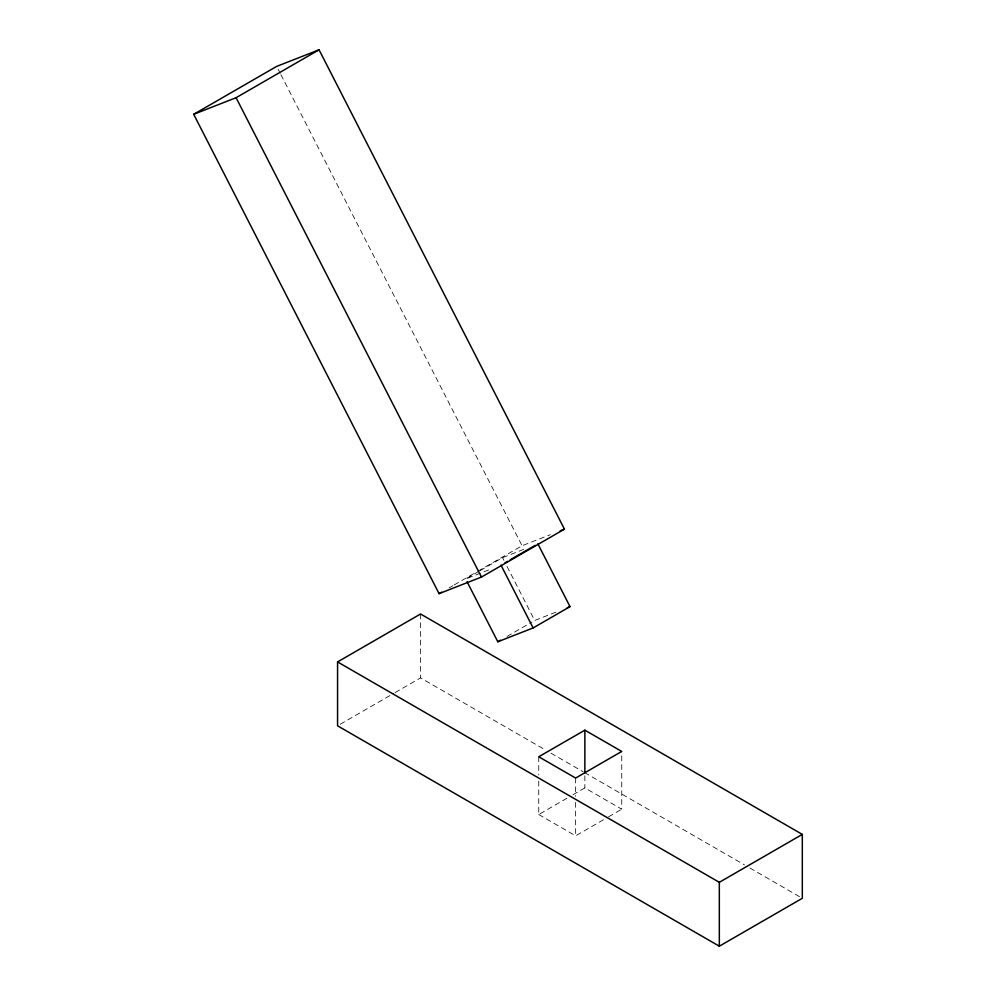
<?xml version="1.0" encoding="UTF-8"?>
<svg xmlns="http://www.w3.org/2000/svg" width="996" height="996" viewBox="0 0 996 996"><rect width="100%" height="100%" fill="white"/><g stroke="black" fill="none" stroke-linecap="round" stroke-linejoin="round"><path stroke-width="0.75" stroke-dasharray="4.98 3.74" d="M449.134 587.852L452.906 585.673M454.226 584.913L476.611 571.978M477.931 571.218L522.066 545.746L550.315 534.678M478.827 571.355L465.655 578.962L491.09 569.002M480.147 570.596L502.544 557.673L526.56 548.261M340.246 724.254L393.794 693.341M395.126 692.569L420.561 677.89L545.571 750.063M507.026 636.444L532.051 621.99M538.749 781.088L538.749 814.529L567.732 797.796M572.999 794.746L584.864 787.911L621.741 809.2L621.741 751.445M538.749 814.529L575.638 835.818L607.249 817.567M608.568 816.807L621.741 809.2M555.88 612.179L534.69 620.471L506.74 565.865M550.95 753.163L583.208 771.788M584.552 772.56L744.51 864.914M749.888 868.026L799.626 896.736M278.096 69.16L280.212 73.306M280.922 74.688L522.066 545.746M502.544 557.673L503.939 560.399M584.864 775.747L584.864 787.911M575.638 778.063L575.638 796.302M575.638 802.378L575.638 835.818M538.749 756.773L538.749 775.013M420.561 613.997L420.561 677.89"/><path stroke-width="1.49" d="M193.685 114.303L276.676 66.396L319.056 49.8L564.446 529.15L481.454 577.058L439.074 593.653L193.685 114.303L236.077 97.708L319.056 49.8M439.074 593.653L441.589 592.209M504.922 562.852L507.562 561.333M510.201 559.814L535.226 545.36M337.569 661.917L420.561 613.997L802.315 834.399L802.315 898.292L719.324 946.2L337.569 725.798L337.569 661.917L719.324 882.319L802.315 834.399M467.049 581.689L497.801 641.76L500.44 640.241M497.801 641.76L533.121 627.941L570.011 606.639L537.865 543.841M584.864 730.155L538.749 756.773L575.638 778.063L621.741 751.445L584.864 730.155L584.864 772.709M560.2 530.806L564.446 529.15M567.185 607.747L570.011 606.639M500.976 565.13L533.121 627.941M236.077 97.708L481.454 577.058M719.324 882.319L719.324 946.2"/></g></svg>
